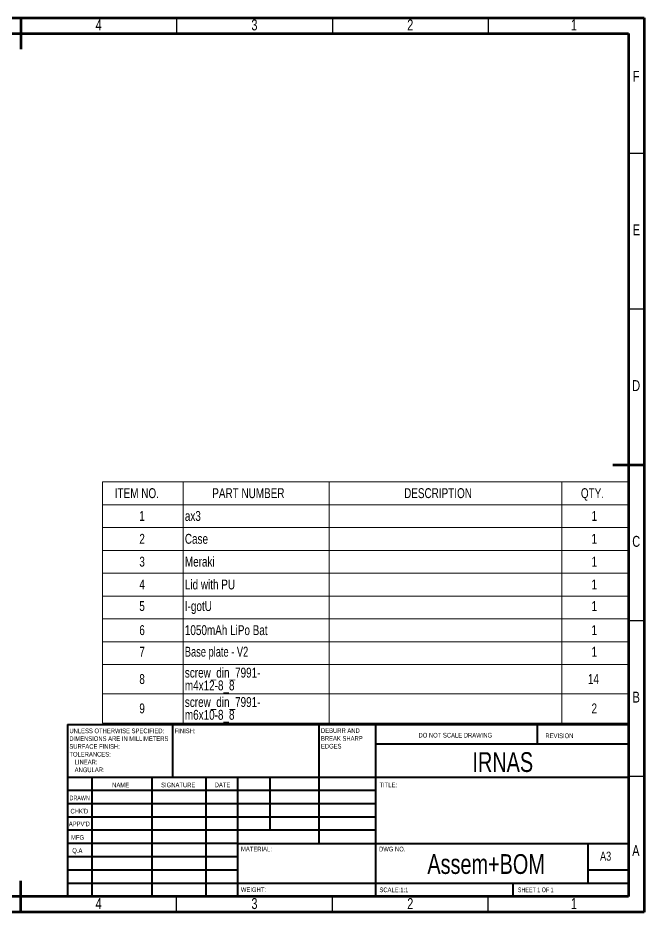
# Model space of a CAD drawing. Header units: millimetres. Extents: x 15 to 415, y 5 to 292.
# Drawn here: x 214.1 to 415, y 5 to 292 of the extents above; entities that cross this region are included whole.
import ezdxf

# ---------------------------------------------------------------- set-up
doc = ezdxf.new("R2010")
doc.units = ezdxf.units.MM
doc.styles.add('SLDTEXTSTYLE0', font='TXT', dxfattribs={"width": 0.75})
doc.styles.add('SLDTEXTSTYLE1', font='TXT', dxfattribs={"width": 0.686449})
doc.styles.add('SLDTEXTSTYLE2', font='TXT', dxfattribs={"width": 0.6875})
doc.styles.add('SLDTEXTSTYLE3', font='TXT', dxfattribs={"width": 0.7})

# ---------------------------------------------------------------- blocks, each defined once
blk = doc.blocks.new('SW_NOTE_0')
at = {"color": 0, "linetype": 'Continuous', "lineweight": 0, "char_height": 1.5, "attachment_point": 1, "style": 'SLDTEXTSTYLE0'}
for s, insert in [('UNLESS OTHERWISE SPECIFIED:', (0, 1.93)), ('DIMENSIONS ARE IN MILLIMETERS', (0, -0.57)), ('TOLERANCES:', (0, -5.57)), ('SURFACE FINISH:', (0, -3.07)), ('LINEAR:', (1.69, -8.07)), ('ANGULAR:', (1.69, -10.57))]:
    blk.add_mtext(s, dxfattribs=dict(at, insert=insert))
blk = doc.blocks.new('SW_NOTE_1')
at = {"color": 0, "linetype": 'Continuous', "lineweight": 0, "char_height": 1.5, "attachment_point": 1, "style": 'SLDTEXTSTYLE0'}
for s, insert in [('DEBURR AND', (0, 1.93)), ('BREAK SHARP', (0, -0.57)), ('EDGES', (0, -3.07))]:
    blk.add_mtext(s, dxfattribs=dict(at, insert=insert))
blk = doc.blocks.new('SW_TABLEANNOTATION_0')
at = {"color": 0, "linetype": 'Continuous', "lineweight": 0}
for p, q in [((0, 0), (0, -77.47)), ((168.76, 0), (0, 0)), ((25.88, 0), (25.88, -7.33)), ((72.7, 0), (72.7, -7.33)), ((147.33, 0), (147.33, -7.33)), ((168.76, -77.47), (168.76, 0)), ((0, -7.33), (168.76, -7.33)), ((25.88, -7.33), (25.88, -77.47)), ((72.7, -7.33), (72.7, -77.47)), ((147.33, -7.33), (147.33, -77.47)), ((0, -14.65), (168.76, -14.65)), ((0, -21.98), (168.76, -21.98)), ((0, -29.31), (168.76, -29.31)), ((0, -36.63), (168.76, -36.63)), ((0, -43.96), (168.76, -43.96)), ((0, -51.29), (168.76, -51.29)), ((0, -58.62), (168.76, -58.62)), ((0, -68.04), (168.76, -68.04)), ((0, -77.47), (168.76, -77.47))]:
    blk.add_line(p, q, dxfattribs=at)
at = {"color": 0, "linetype": 'Continuous', "lineweight": 0, "attachment_point": 1}
for s, insert, char_height, style in [('ITEM NO.', (3.9, -2.02), 3.175, 'SLDTEXTSTYLE0'), ('PART NUMBER', (35.17, -2.02), 3.175, 'SLDTEXTSTYLE0'), ('DESCRIPTION', (96.73, -2.02), 3.175, 'SLDTEXTSTYLE0'), ('QTY.', (153.46, -2.02), 3.175, 'SLDTEXTSTYLE0'), ('1', (11.77, -9.34), 3.17, 'SLDTEXTSTYLE0'), ('ax3', (26.38, -9.34), 3.175, 'SLDTEXTSTYLE0'), ('1', (156.87, -9.34), 3.17, 'SLDTEXTSTYLE0'), ('2', (11.77, -16.67), 3.17, 'SLDTEXTSTYLE0'), ('Case', (26.38, -16.67), 3.175, 'SLDTEXTSTYLE0'), ('1', (156.87, -16.67), 3.17, 'SLDTEXTSTYLE0'), ('3', (11.77, -24), 3.17, 'SLDTEXTSTYLE0'), ('Meraki', (26.38, -24), 3.175, 'SLDTEXTSTYLE0'), ('1', (156.87, -24), 3.17, 'SLDTEXTSTYLE0'), ('4', (11.77, -31.32), 3.17, 'SLDTEXTSTYLE0'), ('Lid with PU', (26.38, -31.32), 3.175, 'SLDTEXTSTYLE0'), ('1', (156.87, -31.32), 3.17, 'SLDTEXTSTYLE0'), ('5', (11.77, -38.26), 3.17, 'SLDTEXTSTYLE0'), ('I-gotU', (26.38, -38.26), 3.175, 'SLDTEXTSTYLE0'), ('1', (156.87, -38.26), 3.17, 'SLDTEXTSTYLE0'), ('1050mAh LiPo Bat', (26.38, -45.98), 3.175, 'SLDTEXTSTYLE0'), ('6', (11.77, -45.98), 3.17, 'SLDTEXTSTYLE0'), ('1', (156.87, -45.98), 3.17, 'SLDTEXTSTYLE0'), ('7', (11.77, -52.91), 3.17, 'SLDTEXTSTYLE0'), ('Base plate - V2', (26.38, -52.91), 3.175, 'SLDTEXTSTYLE3'), ('1', (156.87, -52.91), 3.17, 'SLDTEXTSTYLE0'), ('screw_din_7991-', (26.38, -59.63), 3.175, 'SLDTEXTSTYLE0'), ('8', (11.77, -61.68), 3.17, 'SLDTEXTSTYLE0'), ('14', (155.7, -61.68), 3.175, 'SLDTEXTSTYLE0'), ('m4x12-8_8', (26.38, -63.73), 3.175, 'SLDTEXTSTYLE0'), ('9', (11.77, -71.11), 3.17, 'SLDTEXTSTYLE0'), ('screw_din_7991-', (26.38, -69.06), 3.175, 'SLDTEXTSTYLE0'), ('2', (156.87, -71.11), 3.17, 'SLDTEXTSTYLE0'), ('m6x10-8_8', (26.38, -73.16), 3.175, 'SLDTEXTSTYLE0')]:
    blk.add_mtext(s, dxfattribs=dict(at, insert=insert, char_height=char_height, style=style))

msp = doc.modelspace()

# ---------------------------------------------------------------- linework, layer by layer
at = {"color": 7, "linetype": 'Continuous', "lineweight": 60}
for p, q in [((15, 292), (415, 292)), ((215, 292), (215, 282)), ((415, 292), (415, 5)), ((20, 287), (410, 287)), ((410, 287), (410, 10)), ((415, 148.5), (405, 148.5)), ((410, 65.25), (410, 10)), ((215, 5), (215, 15)), ((410, 10), (20, 10)), ((410, 10), (222.8, 10)), ((415, 5), (15, 5))]:
    msp.add_line(p, q, dxfattribs=at)
at = {"color": 7, "linetype": 'Continuous', "lineweight": 30}
for p, q in [((265, 292), (265, 287)), ((315, 292), (315, 287)), ((365, 292), (365, 287)), ((415, 248.5), (410, 248.5)), ((415, 198.5), (410, 198.5)), ((415, 98.5), (410, 98.5)), ((415, 48.5), (410, 48.5)), ((265, 5), (265, 10)), ((315, 5), (315, 10)), ((365, 5), (365, 10))]:
    msp.add_line(p, q, dxfattribs=at)
at = {"color": 7, "linetype": 'Continuous', "lineweight": 40}
for p, q in [((230, 65.25), (410, 65.25)), ((230, 65.25), (230, 10)), ((263.8, 48.25), (263.8, 65.25)), ((310.6, 65.25), (310.6, 27)), ((328.8, 65.25), (328.8, 10)), ((380.8, 58.88), (380.8, 65.25)), ((410, 58.88), (328.8, 58.88)), ((410, 48.25), (230, 48.25)), ((237.8, 48.25), (237.8, 10)), ((256.99, 48.25), (256.99, 10)), ((274.4, 48.25), (274.4, 10)), ((284.6, 10), (284.6, 48.25)), ((295, 31.25), (295, 48.25)), ((328.8, 44), (230, 44)), ((328.8, 39.75), (230, 39.75)), ((328.8, 35.5), (230, 35.5)), ((328.8, 31.25), (230, 31.25)), ((284.6, 27), (230, 27)), ((284.6, 27), (410, 27)), ((397, 14.25), (397, 27)), ((284.6, 22.75), (230, 22.75)), ((284.6, 18.5), (230, 18.5)), ((410, 18.5), (397, 18.5)), ((230, 14.25), (410, 14.25)), ((373, 10), (373, 14.25))]:
    msp.add_line(p, q, dxfattribs=at)

# ---------------------------------------------------------------- block references
at = {"color": 7, "linetype": 'Continuous', "lineweight": 0}
for name, p in [('SW_TABLEANNOTATION_0', (241.26, 143.07)), ('SW_NOTE_0', (230.59, 61.99)), ('SW_NOTE_1', (311.31, 62.07))]:
    msp.add_blockref(name, p, dxfattribs=at)

# ---------------------------------------------------------------- texts
for s, insert, char_height, attachment_point, style in [('4', (239.96, 291.49), 3.5, 2, 'SLDTEXTSTYLE0'), ('3', (289.96, 291.49), 3.5, 2, 'SLDTEXTSTYLE0'), ('2', (339.96, 291.49), 3.5, 2, 'SLDTEXTSTYLE0'), ('1', (392.46, 291.49), 3.5, 2, 'SLDTEXTSTYLE0'), ('F', (412.46, 274.99), 3.5, 2, 'SLDTEXTSTYLE0'), ('E', (412.51, 225.74), 3.5, 2, 'SLDTEXTSTYLE0'), ('D', (412.46, 175.74), 3.5, 2, 'SLDTEXTSTYLE0'), ('C', (412.46, 125.74), 3.5, 2, 'SLDTEXTSTYLE0'), ('B', (412.47, 75.74), 3.5, 2, 'SLDTEXTSTYLE0'), ('FINISH:', (264.37, 63.92), 1.5, 1, 'SLDTEXTSTYLE0'), ('DO NOT SCALE DRAWING', (342.61, 62.53), 1.5, 1, 'SLDTEXTSTYLE0'), ('REVISION', (383.33, 62.33), 1.5, 1, 'SLDTEXTSTYLE0'), ('IRNAS', (369.66, 56.33), 6.35, 2, 'SLDTEXTSTYLE0'), ('NAME', (244.32, 46.5), 1.5, 1, 'SLDTEXTSTYLE0'), ('SIGNATURE', (260.03, 46.56), 1.5, 1, 'SLDTEXTSTYLE0'), ('DATE', (277.21, 46.58), 1.5, 1, 'SLDTEXTSTYLE0'), ('TITLE:', (330.09, 46.58), 1.5, 1, 'SLDTEXTSTYLE0'), ('DRAWN', (230.64, 42.38), 1.5, 1, 'SLDTEXTSTYLE1'), ("CHK'D", (230.94, 38.16), 1.5, 1, 'SLDTEXTSTYLE0'), ("APPV'D", (230.4, 34.07), 1.5, 1, 'SLDTEXTSTYLE0'), ('MFG', (231.12, 29.72), 1.5, 1, 'SLDTEXTSTYLE0'), ('MATERIAL:', (285.65, 25.99), 1.5, 1, 'SLDTEXTSTYLE0'), ('DWG NO.', (329.95, 25.99), 1.5, 1, 'SLDTEXTSTYLE0'), ('A', (412.36, 26.49), 3.5, 2, 'SLDTEXTSTYLE0'), ('Q.A', (231.51, 25.5), 1.5, 1, 'SLDTEXTSTYLE0'), ('Assem+BOM', (364.3, 23.61), 6.35, 2, 'SLDTEXTSTYLE0'), ('A3', (400.87, 24.41), 2.91, 1, 'SLDTEXTSTYLE0'), ('WEIGHT:', (285.62, 12.95), 1.499, 1, 'SLDTEXTSTYLE0'), ('SCALE:1:1', (330.07, 12.9), 1.5, 1, 'SLDTEXTSTYLE0'), ('SHEET 1 OF 1', (374.48, 12.9), 1.5, 1, 'SLDTEXTSTYLE2'), ('4', (239.96, 9.49), 3.5, 2, 'SLDTEXTSTYLE0'), ('3', (289.96, 9.49), 3.5, 2, 'SLDTEXTSTYLE0'), ('2', (339.96, 9.49), 3.5, 2, 'SLDTEXTSTYLE0'), ('1', (392.46, 9.49), 3.5, 2, 'SLDTEXTSTYLE0')]:
    msp.add_mtext(s, dxfattribs=dict(at, insert=insert, char_height=char_height, attachment_point=attachment_point, style=style))

doc.saveas('drawing.dxf')
